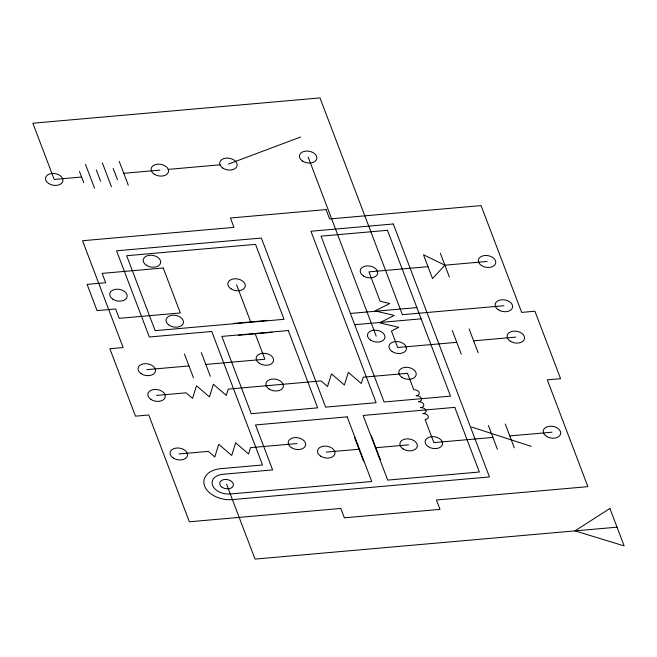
<?xml version="1.0" encoding="UTF-8"?>
<svg xmlns="http://www.w3.org/2000/svg" width="657" height="657" viewBox="0 0 657 657"><rect width="100%" height="100%" fill="white"/><g stroke="black" fill="none" stroke-linecap="round" stroke-linejoin="round"><path stroke-width="0.99" d="M444.879 265.19L432.528 278.568L423.486 254.776L444.879 265.19L487.059 261.47M228.439 164.078L300.545 137.05M81.583 177.02L54.219 179.435L32.85 123.229L319.992 97.909L402.388 314.678L503.886 305.735M123.762 173.308L159.832 170.13M168.266 169.383L220.005 164.817M428.011 266.676L368.955 271.883L380.132 301.276L389.7 303.501L375.09 310.942L394.225 315.401L379.615 322.842L398.742 327.301L391.441 331.021L397.715 347.528L456.763 342.322M233.81 323.4L267.555 320.419M350.436 313.455L416.858 307.599M354.714 324.698L421.137 318.842M238.335 335.292L272.072 332.319M146.774 369.653L188.953 365.941M205.822 364.446L264.87 359.239L255.203 333.805M473.64 340.835L515.811 337.123M156.571 395.415L186.095 392.82L192.575 398.397L196.484 385.749L209.443 396.91L213.353 384.263L226.312 395.415L228.275 389.1L321.059 380.92L327.539 386.497L331.457 373.849L344.416 385.01L348.325 372.363L361.284 383.516L363.239 377.2L407.512 373.299L413.787 389.806A4.402 2.948 9.8 0 1 419.133 392.41A4.402 2.948 9.8 0 1 416.045 395.76A4.402 2.948 9.8 0 1 421.4 398.364A4.402 2.948 9.8 0 1 418.312 401.706A4.402 2.948 9.8 0 1 423.658 404.31A4.402 2.948 9.8 0 1 420.57 407.652A4.402 2.948 9.8 0 1 425.917 410.255A4.402 2.948 9.8 0 1 422.829 413.606A4.402 2.948 9.8 0 1 428.183 416.21A4.402 2.948 9.8 0 1 425.095 419.552L433.866 442.621L492.914 437.414M178.827 453.971L208.351 451.367L214.831 456.952L218.74 444.304L231.699 455.457L235.617 442.818L248.576 453.971L250.531 447.655L296.923 443.565M326.258 452.115L359.009 449.224M375.878 447.737L408.621 444.846M509.783 435.928L551.962 432.216M617.03 527.177L255.031 559.091L226.542 484.143M471.521 427.009L531.176 446.341M440.354 253.29L449.404 277.082M469.114 328.943L478.156 352.735M505.258 424.036L514.308 447.828M452.238 330.43L461.288 354.222M488.389 425.522L497.431 449.314M308.149 157.048L376.215 336.113M371.353 435.837L380.403 459.637M354.484 437.324L363.526 461.124M236.561 284.76L250.678 321.905M201.305 352.554L210.347 376.346M119.237 161.408L128.287 185.208M184.428 354.041L193.478 377.832M113.185 168.43L117.463 179.673M102.369 162.895L111.411 186.695M96.316 169.917L100.595 181.16M85.492 164.381L94.542 188.181M79.448 171.403L83.718 182.646M609.901 508.436L575.015 530.881L624.15 545.91L609.901 508.436M326.053 209.575L230.41 218.009L233.966 227.379L82.527 240.733L123.13 347.537L109.842 348.703L135.482 416.16L148.769 414.986L189.364 521.789L340.811 508.444L344.367 517.806L440.018 509.372L436.453 500.01L587.892 486.656L547.297 379.853L560.585 378.678L534.938 311.229L521.658 312.395L481.055 205.592L329.617 218.945L326.053 209.575M393.313 223.98L310.95 231.239L376.124 402.692L325.642 407.143L261.363 238.039L116.56 250.802L149.328 336.992L211.759 331.489L262.513 464.992L220.662 468.679A22.88 15.308 9.8 0 0 204.623 486.073A22.88 15.308 9.8 0 0 232.414 499.599L489.465 476.933L393.313 223.98M387.482 230.303L321.059 236.159L384.09 401.985L450.513 396.13L387.482 230.303M255.524 244.363L126.67 255.721L155.159 330.668L284.013 319.31L255.524 244.363M163.24 267.99L102.131 273.378L105.695 282.74L87.094 284.382L97.064 310.613L115.665 308.979L119.229 318.341L180.33 312.954L163.24 267.99M288.292 330.553L221.869 336.409L251.245 413.696L317.668 407.841L288.292 330.553M347.183 416.858L255.524 424.939L272.614 469.911L222.797 474.305A14.561 9.74 9.8 0 0 212.589 485.367A14.561 9.74 9.8 0 0 230.278 493.982L371.755 481.507L347.183 416.858M454.784 407.373L363.124 415.454L387.696 480.103L479.364 472.022L454.784 407.373M481.499 265.527A8.804 5.888 9.8 0 0 495.665 263.26A8.804 5.888 9.8 0 0 484.004 255.614A8.804 5.888 9.8 0 0 481.499 265.527M363.395 275.932A8.804 5.888 9.8 0 0 377.57 273.673A8.804 5.888 9.8 0 0 365.908 266.028A8.804 5.888 9.8 0 0 363.395 275.932M546.402 436.273A8.804 5.888 9.8 0 0 560.577 434.006A8.804 5.888 9.8 0 0 548.907 426.36A8.804 5.888 9.8 0 0 546.402 436.273M320.698 456.163A8.804 5.888 9.8 0 0 334.873 453.905A8.804 5.888 9.8 0 0 323.203 446.259A8.804 5.888 9.8 0 0 320.698 456.163M403.061 448.903A8.804 5.888 9.8 0 0 417.236 446.645A8.804 5.888 9.8 0 0 405.566 438.999A8.804 5.888 9.8 0 0 403.061 448.903M428.307 446.678A8.804 5.888 9.8 0 0 442.473 444.419A8.804 5.888 9.8 0 0 430.811 436.774A8.804 5.888 9.8 0 0 428.307 446.678M231.001 288.817A8.804 5.888 9.8 0 0 245.176 286.559A8.804 5.888 9.8 0 0 233.506 278.913A8.804 5.888 9.8 0 0 231.001 288.817M401.953 377.356A8.804 5.888 9.8 0 0 416.119 375.09A8.804 5.888 9.8 0 0 404.457 367.444A8.804 5.888 9.8 0 0 401.953 377.356M392.155 351.585A8.804 5.888 9.8 0 0 406.33 349.327A8.804 5.888 9.8 0 0 394.66 341.681A8.804 5.888 9.8 0 0 392.155 351.585M510.251 341.18A8.804 5.888 9.8 0 0 524.426 338.913A8.804 5.888 9.8 0 0 512.764 331.268A8.804 5.888 9.8 0 0 510.251 341.18M291.363 447.622A8.804 5.888 9.8 0 0 305.538 445.356A8.804 5.888 9.8 0 0 293.868 437.71A8.804 5.888 9.8 0 0 291.363 447.622M173.267 458.028A8.804 5.888 9.8 0 0 187.442 455.769A8.804 5.888 9.8 0 0 175.772 448.123A8.804 5.888 9.8 0 0 173.267 458.028M141.214 373.71A8.804 5.888 9.8 0 0 155.389 371.451A8.804 5.888 9.8 0 0 143.719 363.806A8.804 5.888 9.8 0 0 141.214 373.71M259.31 363.296A8.804 5.888 9.8 0 0 273.484 361.038A8.804 5.888 9.8 0 0 261.823 353.392A8.804 5.888 9.8 0 0 259.31 363.296M151.011 399.472A8.804 5.888 9.8 0 0 165.178 397.214A8.804 5.888 9.8 0 0 153.516 389.568A8.804 5.888 9.8 0 0 151.011 399.472M269.107 389.067A8.804 5.888 9.8 0 0 283.282 386.801A8.804 5.888 9.8 0 0 271.612 379.155A8.804 5.888 9.8 0 0 269.107 389.067M222.165 487.338A6.931 4.64 9.8 0 0 233.325 485.556A6.931 4.64 9.8 0 0 224.136 479.536A6.931 4.64 9.8 0 0 222.165 487.338M498.326 309.792A8.804 5.888 9.8 0 0 512.493 307.525A8.804 5.888 9.8 0 0 500.831 299.879A8.804 5.888 9.8 0 0 498.326 309.792M302.59 161.105A8.804 5.888 9.8 0 0 316.756 158.846A8.804 5.888 9.8 0 0 305.094 151.2A8.804 5.888 9.8 0 0 302.59 161.105M370.655 340.17A8.804 5.888 9.8 0 0 384.83 337.912A8.804 5.888 9.8 0 0 373.16 330.266A8.804 5.888 9.8 0 0 370.655 340.17M222.879 168.135A8.804 5.888 9.8 0 0 237.054 165.868A8.804 5.888 9.8 0 0 225.392 158.222A8.804 5.888 9.8 0 0 222.879 168.135M169.186 325.256A8.804 5.888 9.8 0 0 183.36 322.989A8.804 5.888 9.8 0 0 171.691 315.344A8.804 5.888 9.8 0 0 169.186 325.256M146.396 265.297A8.804 5.888 9.8 0 0 160.571 263.03A8.804 5.888 9.8 0 0 148.901 255.384A8.804 5.888 9.8 0 0 146.396 265.297M112.905 299.231A8.804 5.888 9.8 0 0 127.072 296.972A8.804 5.888 9.8 0 0 115.41 289.326A8.804 5.888 9.8 0 0 112.905 299.231M48.659 183.492A8.804 5.888 9.8 0 0 62.834 181.233A8.804 5.888 9.8 0 0 51.164 173.588A8.804 5.888 9.8 0 0 48.659 183.492M154.272 174.179A8.804 5.888 9.8 0 0 168.438 171.92A8.804 5.888 9.8 0 0 156.777 164.275A8.804 5.888 9.8 0 0 154.272 174.179"/></g></svg>
